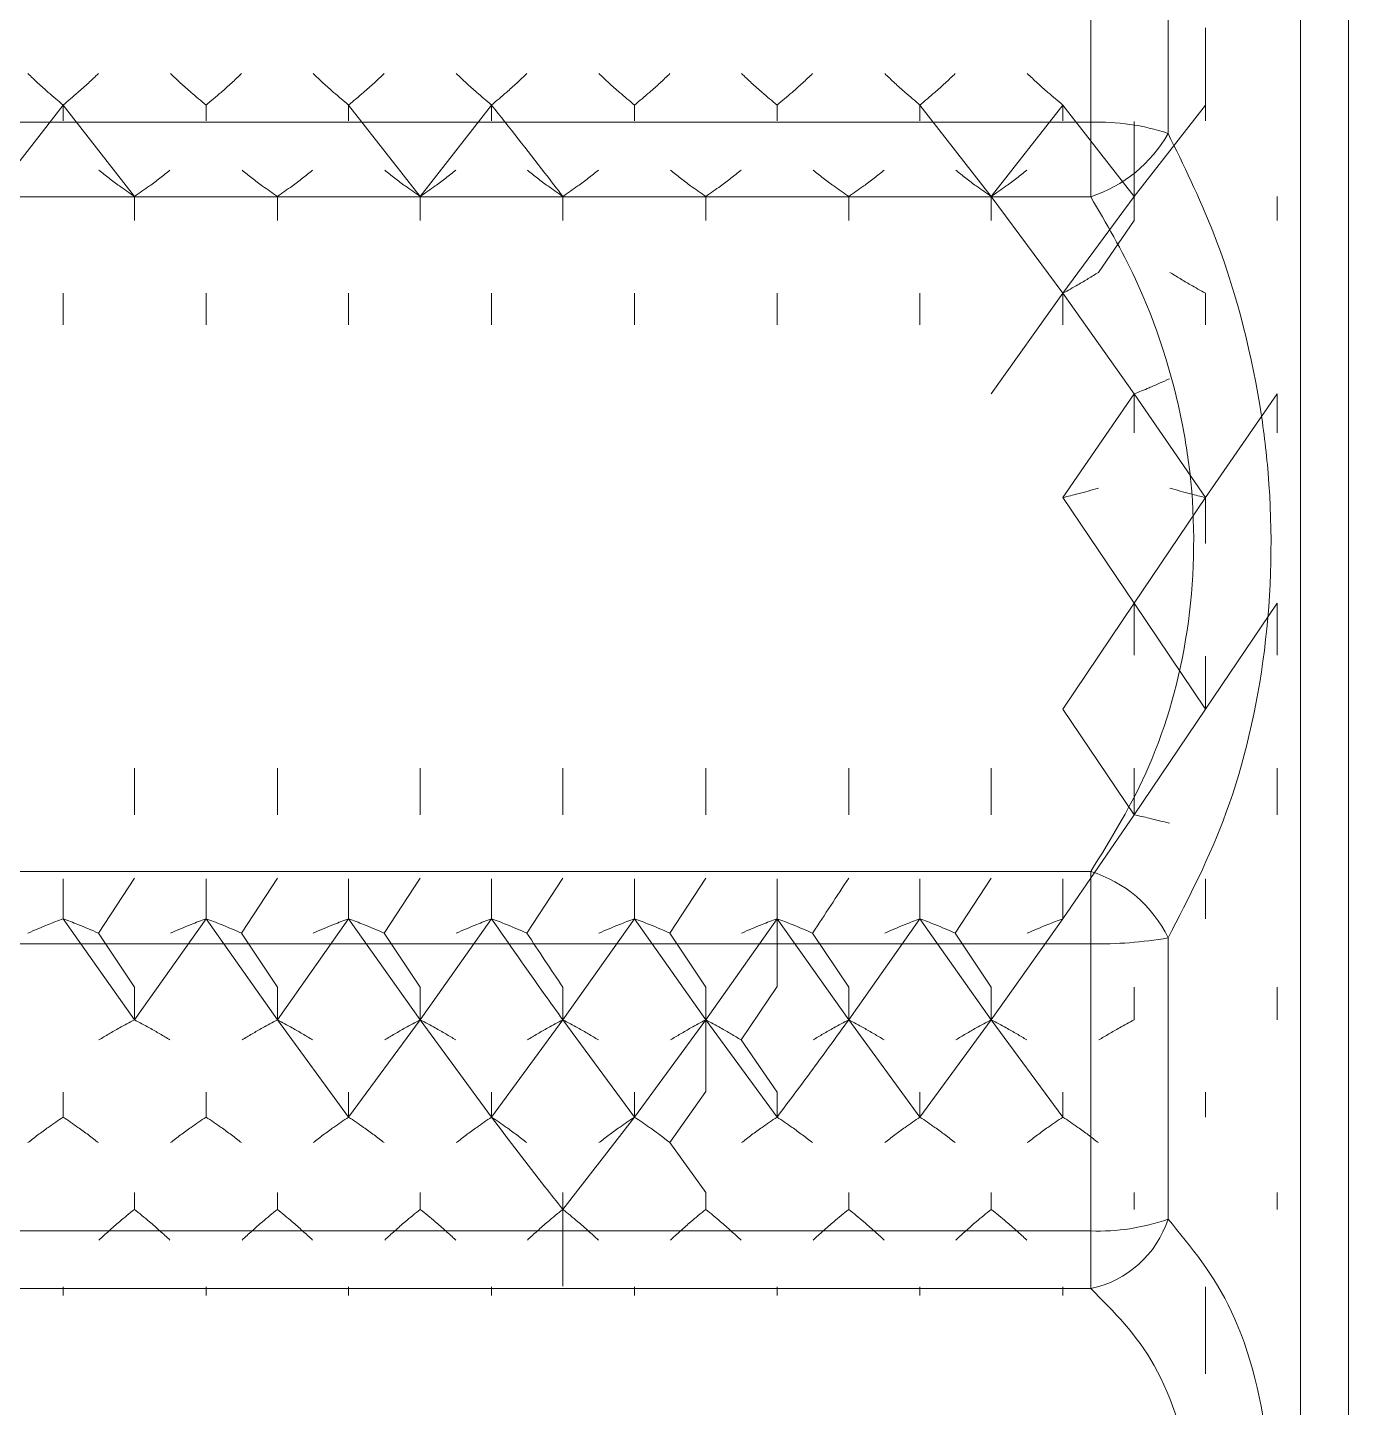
# Model space of a CAD drawing. Extents: x -382 to 1420, y -377 to 265.
# Drawn here: x 233.0779 to 233.309, y -164.4063 to -164.1649 of the extents above; entities that cross this region are included whole.
import ezdxf

# ---------------------------------------------------------------- set-up
doc = ezdxf.new("R2010")
doc.units = 0
doc.header["$MEASUREMENT"] = 0
doc.layers.add('AV-Anno-Iden', color=154, linetype='CONTINUOUS')
doc.layers.add('AV-Detl-Obje-Brkt', color=202, linetype='CONTINUOUS')

# ---------------------------------------------------------------- blocks, each defined once
blk = doc.blocks.new('A$C429A2651')
at = {"layer": 'AV-Detl-Obje-Brkt', "linetype": 'Continuous', "lineweight": 15}
for p, q in [((31.03298919585268, 11.5206901766137), (31.03298919585268, 12.02808611711998)), ((31.04135738750847, 12.0108274312056), (31.04135738750847, 11.55192069303803)), ((30.99628001984729, 11.94211560635131), (30.99628001984729, 11.990719522782)), ((31.00980323014574, 11.98773556343122), (31.00980323014483, 11.94014422859391)), ((31.01635007955065, 11.94512311777225), (31.01635007955065, 11.95861652378107)), ((30.81649766925602, 11.94512311777225), (30.80402835750465, 11.92910723903833)), ((30.81649766925602, 11.94512311777225), (30.81649766925602, 11.94235182212515)), ((30.8289669810074, 11.92910723903833), (30.81649766925602, 11.94512311777225)), ((30.84150497721294, 11.94512311777225), (30.84150497721294, 11.94235182212515)), ((30.86644360071568, 11.94512311777225), (30.86644360071568, 11.94235182212515)), ((30.87898159692213, 11.92910723903833), (30.86644360071568, 11.94512311777225)), ((30.8914509086726, 11.94512311777225), (30.87898159692213, 11.92910723903833)), ((30.8914509086726, 11.94512311777225), (30.8914509086726, 11.94235182212515)), ((30.91645821663042, 11.94512311777225), (30.91645821663042, 11.94235182212515)), ((30.94139684013317, 11.94512311777225), (30.94139684013317, 11.94235182212515)), ((30.96640414809008, 11.94512311777225), (30.96640414809008, 11.94235182212515)), ((30.97887345984145, 11.92910723903833), (30.96640414809008, 11.94512311777225)), ((30.9914114560479, 11.94512311777225), (30.97887345984145, 11.92910723903833)), ((30.9914114560479, 11.94512311777225), (30.9914114560479, 11.94235182212515)), ((31.00388076779927, 11.92910723903833), (30.9914114560479, 11.94512311777225)), ((31.01635007955065, 11.94512311777225), (31.00388076779927, 11.92910723903833)), ((31.01635007955065, 11.94512311777225), (31.01635007955065, 11.94235182212515)), ((30.68220644863231, 11.94211560635131), (30.99628001984729, 11.94211560635131)), ((30.99628001984729, 11.92908250158189), (30.99628001984729, 11.94211560635131)), ((31.00388076779927, 11.92910723903833), (31.00388076779927, 11.94223704748083)), ((30.99628001984729, 11.92908250158189), (30.68220644863231, 11.92908250158189)), ((30.8289669810074, 11.92910723903833), (30.8289669810074, 11.92494067984398)), ((30.85397428896431, 11.92910723903742), (30.85397428896431, 11.92494067984398)), ((30.87898159692213, 11.92910723903833), (30.87898159692213, 11.92494067984398)), ((30.90392022042397, 11.92910723903833), (30.90392022042397, 11.92494067984398)), ((30.92892752838179, 11.92910723903833), (30.92892752838179, 11.92494067984398)), ((30.95393483633961, 11.92910723903833), (30.95393483633961, 11.92494067984398)), ((30.97887345984145, 11.92910723903833), (30.97887345984145, 11.92494067984398)), ((30.9914114560479, 11.91219713899), (30.97887345984145, 11.92910723903833)), ((31.00388076779927, 11.92910723903833), (30.9914114560479, 11.91219713899)), ((31.00388076779927, 11.92910723903833), (31.00388076779927, 11.92494067984398)), ((31.0288880757571, 11.92910723903833), (31.0288880757571, 11.92494067984398)), ((31.00388076779927, 11.92494067984398), (30.9976209739425, 11.91584264124549)), ((30.81649766925602, 11.91219713899), (30.81649766925602, 11.906680965943)), ((30.84150497721294, 11.91219713899), (30.84150497721294, 11.906680965943)), ((30.86644360071568, 11.91219713899), (30.86644360071568, 11.906680965943)), ((30.8914509086726, 11.91219713899), (30.8914509086726, 11.906680965943)), ((30.91645821663042, 11.91219713899), (30.91645821663042, 11.906680965943)), ((30.94139684013317, 11.91219713899), (30.94139684013317, 11.906680965943)), ((30.96640414809008, 11.91219713899), (30.96640414809008, 11.906680965943)), ((30.9914114560479, 11.91219713899), (30.97887345984145, 11.89457808822272)), ((30.9914114560479, 11.91219713899), (30.9914114560479, 11.906680965943)), ((31.00388076779927, 11.89457808822272), (30.9914114560479, 11.91219713899)), ((31.01635007955065, 11.91219713899), (31.01635007955065, 11.906680965943)), ((31.00388076779927, 11.89457808822272), (30.9914114560479, 11.87644312474413)), ((31.00388076779927, 11.89457808822272), (31.00388076779927, 11.88777273766982)), ((31.01635007955065, 11.87644312474413), (31.00388076779927, 11.89457808822272)), ((31.0288880757571, 11.89457808822272), (31.01635007955065, 11.87644312474413)), ((31.0288880757571, 11.89457808822272), (31.0288880757571, 11.88777273766982)), ((31.00388076779927, 11.85799093900869), (30.9914114560479, 11.87644312474413)), ((31.01635007955065, 11.87644312474413), (31.00388076779927, 11.85799093900869)), ((31.01635007955065, 11.87644312474413), (31.01635007955065, 11.86842315752938)), ((31.00388076779927, 11.85799093900869), (30.9914114560479, 11.8394236970239)), ((31.01635007955065, 11.8394236970239), (31.00388076779927, 11.85799093900869)), ((31.00388076779927, 11.85799093900869), (31.00388076779927, 11.84884422357163)), ((31.0288880757571, 11.85799093900869), (31.01635007955065, 11.8394236970239)), ((31.0288880757571, 11.85799093900869), (31.0288880757571, 11.84884422357163)), ((31.01635007955065, 11.8394236970239), (31.01635007955065, 11.84871116508521)), ((31.00388076779927, 11.82094482537968), (30.9914114560479, 11.8394236970239)), ((31.01635007955065, 11.8394236970239), (31.00388076779927, 11.82094482537968)), ((30.8289669810074, 11.82094482537968), (30.8289669810074, 11.82911802149601)), ((30.85397428896431, 11.82094482537968), (30.85397428896431, 11.82911802149601)), ((30.87898159692213, 11.82094482537968), (30.87898159692213, 11.82911802149601)), ((30.90392022042397, 11.82094482537968), (30.90392022042397, 11.82911802149601)), ((30.92892752838179, 11.82094482537968), (30.92892752838179, 11.82911802149601)), ((30.95393483633961, 11.82094482537968), (30.95393483633961, 11.82911802149601)), ((30.97887345984145, 11.82094482537968), (30.97887345984145, 11.82911802149601)), ((31.00388076779927, 11.82094482537968), (31.00388076779927, 11.82911802149601)), ((31.0288880757571, 11.82094482537968), (31.0288880757571, 11.82911802149601)), ((31.00388076779927, 11.82094482537968), (30.9914114560479, 11.80275678246062)), ((30.68220644863231, 11.81100762174492), (30.99628001984729, 11.81100762174492)), ((30.99628001984729, 11.7983722743752), (30.99628001984729, 11.81100762174492)), ((30.81649766925602, 11.80275678246062), (30.81649766925602, 11.80972615938435)), ((30.8289669810074, 11.80985650041521), (30.82267287004925, 11.80023663082602)), ((30.84150497721294, 11.80275678246062), (30.84150497721294, 11.80972615938435)), ((30.85397428896431, 11.80985650041521), (30.84771449510845, 11.80023663082602)), ((30.86644360071568, 11.80275678246062), (30.86644360071568, 11.80972615938435)), ((30.87898159692213, 11.80985650041521), (30.87267006930688, 11.80023663082602)), ((30.8914509086726, 11.80275678246062), (30.8914509086726, 11.80972615938435)), ((30.90392022042397, 11.80985650041521), (30.89762610946764, 11.80023663082602)), ((30.91645821663042, 11.80275678246062), (30.91645821663042, 11.80972615938435)), ((30.92892752838179, 11.80985650041521), (30.92266773452502, 11.80023663082602)), ((30.94139684013317, 11.80275678246062), (30.94139684013317, 11.80972615938435)), ((30.96640414809008, 11.80275678246062), (30.96640414809008, 11.80972615938435)), ((30.97887345984145, 11.80985650041521), (30.97257934888421, 11.80023663082602)), ((30.9914114560479, 11.80275678246062), (30.9914114560479, 11.80972615938435)), ((31.01635007955065, 11.80275678246062), (31.01635007955065, 11.80972615938435)), ((30.8289669810074, 11.78505884027027), (30.81649766925602, 11.80275678246062)), ((30.84150497721294, 11.80275678246062), (30.8289669810074, 11.78505884027027)), ((30.85397428896431, 11.78505884026936), (30.84150497721294, 11.80275678246062)), ((30.86644360071568, 11.80275678246062), (30.85397428896431, 11.78505884026936)), ((30.87898159692213, 11.78505884027027), (30.86644360071568, 11.80275678245971)), ((30.8914509086726, 11.80275678246062), (30.87898159692213, 11.78505884027027)), ((30.91645821663042, 11.80275678246062), (30.90392022042397, 11.78505884027027)), ((30.92892752838179, 11.78505884027027), (30.91645821663042, 11.80275678246062)), ((30.94139684013317, 11.80275678246062), (30.92892752838179, 11.78505884027027)), ((30.95393483633961, 11.78505884027027), (30.94139684013317, 11.80275678246062)), ((30.94139684013317, 11.80275678246062), (30.94139684013317, 11.79087486887011)), ((30.96640414809008, 11.80275678246062), (30.95393483633961, 11.78505884027027)), ((30.97887345984145, 11.78505884027027), (30.96640414809008, 11.80275678246062)), ((30.9914114560479, 11.80275678246062), (30.97887345984145, 11.78505884027027)), ((30.8289669810074, 11.79074804004949), (30.82267287004925, 11.80023663082602)), ((30.85397428896431, 11.79074804004949), (30.84771449510845, 11.80023663082602)), ((30.87898159692213, 11.79074804004949), (30.87267006930688, 11.80023663082602)), ((30.92892752838179, 11.79074804004949), (30.92266773452502, 11.80023663082602)), ((30.95393483633961, 11.79074804004949), (30.94762330872345, 11.80023663082602)), ((30.97887345984145, 11.79074804004949), (30.97257934888421, 11.80023663082602)), ((31.00980323014574, 11.79939554936709), (31.00980323014574, 11.75019656190352)), ((30.99628001984729, 11.7983722743752), (30.68220644863231, 11.7983722743752)), ((30.99628001984729, 11.74812649994465), (30.99628001984729, 11.7983722743752)), ((30.8289669810074, 11.78505884027027), (30.8289669810074, 11.79074804004949)), ((30.85397428896431, 11.78505884026936), (30.85397428896431, 11.79074804004949)), ((30.87898159692213, 11.78505884027027), (30.87898159692213, 11.79074804004949)), ((30.90392022042397, 11.78505884027027), (30.90392022042397, 11.79074804004949)), ((30.92892752838179, 11.78505884027027), (30.92892752838179, 11.79074804004949)), ((30.94139684013317, 11.79087486887011), (30.93510272917592, 11.7815416214703)), ((30.95393483633961, 11.78505884027027), (30.95393483633961, 11.79074804004949)), ((30.97887345984145, 11.78505884027027), (30.97887345984145, 11.79074804004949)), ((31.00388076779927, 11.78505884027027), (31.00388076779927, 11.79074804004949)), ((31.0288880757571, 11.78505884027027), (31.0288880757571, 11.79074804004949)), ((30.86644360071568, 11.76804490116638), (30.85397428896431, 11.78505884026936)), ((30.87898159692213, 11.78505884027027), (30.86644360071568, 11.76804490116638)), ((30.8914509086726, 11.76804490116638), (30.87898159692213, 11.78505884027027)), ((30.90392022042397, 11.78505884027027), (30.8914509086726, 11.76804490116638)), ((30.91645821663042, 11.76804490116638), (30.90392022042397, 11.78505884027027)), ((30.92892752838179, 11.78505884027027), (30.91645821663042, 11.76804490116638)), ((30.94139684013317, 11.76804490116638), (30.92892752838179, 11.78505884027027)), ((30.92892752838179, 11.78505884027027), (30.92892752838179, 11.77251351878613)), ((30.96640414809008, 11.76804490116638), (30.95393483633961, 11.78505884027027)), ((30.97887345984145, 11.78505884027027), (30.96640414809008, 11.76804490116638)), ((30.9914114560479, 11.76804490116729), (30.97887345984145, 11.78505884027027)), ((30.94139684013317, 11.77239159173905), (30.93510272917592, 11.7815416214703)), ((30.81649766925602, 11.76804490116638), (30.81649766925602, 11.77239159173905)), ((30.84150497721294, 11.76804490116638), (30.84150497721294, 11.77239159173905)), ((30.86644360071568, 11.76804490116638), (30.86644360071568, 11.77239159173905)), ((30.8914509086726, 11.76804490116638), (30.8914509086726, 11.77239159173905)), ((30.91645821663042, 11.76804490116638), (30.91645821663042, 11.77239159173905)), ((30.92892752838179, 11.77251351878613), (30.92266773452502, 11.76356915058614)), ((30.94139684013317, 11.76804490116638), (30.94139684013317, 11.77239159173905)), ((30.96640414809008, 11.76804490116638), (30.96640414809008, 11.77239159173905)), ((30.9914114560479, 11.76804490116638), (30.9914114560479, 11.77239159173905)), ((31.01635007955065, 11.76804490116638), (31.01635007955065, 11.77239159173905)), ((30.91645821663042, 11.76804490116638), (30.90392022042397, 11.7519013734277)), ((30.92892752838179, 11.75485793154121), (30.92266773452502, 11.76356915058614)), ((30.8289669810074, 11.7519013734277), (30.8289669810074, 11.75485793154121)), ((30.85397428896431, 11.7519013734277), (30.85397428896431, 11.75485793154121)), ((30.87898159692213, 11.7519013734277), (30.87898159692213, 11.75485793154121)), ((30.90392022042397, 11.7519013734277), (30.90392022042397, 11.75485793154121)), ((30.92892752838179, 11.7519013734277), (30.92892752838179, 11.75485793154121)), ((30.95393483633961, 11.7519013734277), (30.95393483633961, 11.75485793154121)), ((30.97887345984145, 11.7519013734277), (30.97887345984145, 11.75485793154121)), ((31.00388076779927, 11.7519013734277), (31.00388076779927, 11.75485793154121)), ((31.0288880757571, 11.7519013734277), (31.0288880757571, 11.75485793154121)), ((30.90392022042397, 11.7519013734277), (30.90392022042397, 11.73844734617296)), ((30.68220644863231, 11.74812649994465), (30.99628001984729, 11.74812649994465)), ((30.99628001984729, 11.73804588616031), (30.99628001984729, 11.74812649994465)), ((30.81649766925602, 11.73680512892179), (30.81649766925602, 11.73833916190642)), ((30.84150497721294, 11.73680512892179), (30.84150497721294, 11.73833916190642)), ((30.86644360071568, 11.73680512892179), (30.86644360071568, 11.73833916190642)), ((30.8914509086726, 11.73680512892179), (30.8914509086726, 11.73833916190642)), ((30.91645821663042, 11.73680512892179), (30.91645821663042, 11.73833916190642)), ((30.94139684013317, 11.73680512892179), (30.94139684013317, 11.73833916190642)), ((30.96640414809008, 11.73680512892179), (30.96640414809008, 11.73833916190642)), ((30.9914114560479, 11.73680512892179), (30.9914114560479, 11.73833916190642)), ((31.01635007955065, 11.73680512892179), (31.01635007955065, 11.73833916190642)), ((30.99628001984729, 11.73804588616031), (30.68220644863231, 11.73804588616031)), ((31.01635007955065, 11.73680512892179), (31.01635007955065, 11.72311575975846))]:
    blk.add_line(p, q, dxfattribs=at)
for centre, radius, start, end in [((30.99765933158415, 11.90420858901098), 0.03793210334922801, 71.32810607197128, 92.08388568975998), ((30.98894303407633, 11.95184920988186), 0.02391974847238913, 287.8624798255583, 330.7025375709623), ((30.98987728370685, 11.78987063084742), 0.02208545707627173, 25.54853952288409, 73.14759124179402), ((30.99772794919318, 11.86910741575275), 0.0707499591876839, 268.8273345494072, 279.8270933184008), ((30.99261790762375, 11.75572239956318), 0.0180518750280336, 281.7046069280823, 342.1751160708803), ((30.99764969290845, 11.78438570923163), 0.03628506941436696, 267.8367098230087, 289.5692515475176)]:
    blk.add_arc(centre, radius, start, end, dxfattribs=at)
for points, knots in [([(30.81032246846189, 11.95062360474776), (30.81090597034199, 11.95007033914453), (30.81207297623405, 11.94896380591808), (30.8141169290775, 11.9471246287053), (30.81562563010721, 11.94585624938691), (30.81649766925602, 11.94512311777225)], [0, 0, 0, 0, 0.296761095057077, 0.5935232733835842, 1, 1, 1, 1]), ([(30.82267287004925, 11.95062360474776), (30.82208936816915, 11.95007033914453), (30.820922362278, 11.94896380591808), (30.81887840943364, 11.9471246287053), (30.81736970840484, 11.94585624938691), (30.81649766925602, 11.94512311777225)], [0, 0, 0, 0, 0.2967610950570766, 0.5935232733835538, 1, 1, 1, 1]), ([(30.83527850862265, 11.95062360474776), (30.83586462340554, 11.95007117312116), (30.83703685530782, 11.9489663076688), (30.83909707343173, 11.94712674339144), (30.84062165296655, 11.94585813513686), (30.84150497721294, 11.94512311777225)], [0, 0, 0, 0, 0.2960768212399096, 0.5921548220071547, 1, 1, 1, 1]), ([(30.84771449510845, 11.95062360474776), (30.84713055084831, 11.95007047403624), (30.84596265977234, 11.94896421019303), (30.84390855019501, 11.94712444781226), (30.84238627938794, 11.94585693219278), (30.84150497721294, 11.94512311777225)], [0, 0, 0, 0, 0.2962994514716232, 0.5926001995151191, 1, 1, 1, 1]), ([(30.86023408282108, 11.95062360474776), (30.86081802708122, 11.95007047403624), (30.86198591815628, 11.94896421019303), (30.86404002773361, 11.94712444781226), (30.86556229854159, 11.94585693219278), (30.86644360071568, 11.94512311777225)], [0, 0, 0, 0, 0.2962994514715935, 0.5926001995151038, 0.9999999999999999, 0.9999999999999999, 0.9999999999999999, 0.9999999999999999]), ([(30.87267006930688, 11.95062360474776), (30.87208395452308, 11.95007117312116), (30.8709117226208, 11.9489663076688), (30.86885150449689, 11.94712674339144), (30.86732692496207, 11.94585813513686), (30.86644360071568, 11.94512311777225)], [0, 0, 0, 0, 0.2960768212398247, 0.592154822007164, 1, 1, 1, 1]), ([(30.88527570787937, 11.95062360474776), (30.88585920976038, 11.95007033914453), (30.88702621565153, 11.94896380591808), (30.88907016849498, 11.9471246287053), (30.89057886952469, 11.94585624938691), (30.8914509086726, 11.94512311777225)], [0, 0, 0, 0, 0.296761095057092, 0.5935232733835785, 1, 1, 1, 1]), ([(30.89762610946764, 11.95062360474776), (30.89704260758663, 11.95007033914453), (30.89587560169548, 11.94896380591808), (30.89383164885203, 11.9471246287053), (30.89232294782232, 11.94585624938691), (30.8914509086726, 11.94512311777225)], [0, 0, 0, 0, 0.2967610950573306, 0.5935232733839586, 1, 1, 1, 1]), ([(30.91023174804013, 11.95062360474776), (30.91081786282302, 11.95007117312116), (30.9119900947253, 11.9489663076688), (30.91405031284921, 11.94712674339144), (30.91557489238403, 11.94585813513686), (30.91645821663042, 11.94512311777225)], [0, 0, 0, 0, 0.2960768212399115, 0.5921548220072476, 1, 1, 1, 1]), ([(30.92266773452502, 11.95062360474776), (30.92208379026579, 11.95007047403624), (30.92091589918982, 11.94896421019303), (30.9188617896134, 11.94712444781226), (30.91733951880542, 11.94585693219278), (30.91645821663042, 11.94512311777225)], [0, 0, 0, 0, 0.2962994514715238, 0.5926001995148942, 1, 1, 1, 1]), ([(30.93518732223856, 11.95062360474776), (30.9357712664987, 11.95007047403624), (30.93693915757376, 11.94896421019303), (30.93899326715109, 11.94712444781226), (30.94051553795907, 11.94585693219278), (30.94139684013317, 11.94512311777225)], [0, 0, 0, 0, 0.2962994514716457, 0.592600199515253, 1, 1, 1, 1]), ([(30.94762330872345, 11.95062360474776), (30.94703719393965, 11.95007117312116), (30.94586496203829, 11.9489663076688), (30.94380474391437, 11.94712674339144), (30.94228016437955, 11.94585813513686), (30.94139684013317, 11.94512311777225)], [0, 0, 0, 0, 0.2960768212398502, 0.5921548220072151, 1, 1, 1, 1]), ([(30.96022894729686, 11.95062360474776), (30.96081244917787, 11.95007033914453), (30.96197945506901, 11.94896380591808), (30.96402340791246, 11.9471246287053), (30.96553210894217, 11.94585624938691), (30.96640414809008, 11.94512311777225)], [0, 0, 0, 0, 0.2967610950572924, 0.5935232733837799, 1, 1, 1, 1]), ([(30.97257934888421, 11.95062360474776), (30.97199584700411, 11.95007033914453), (30.97082884111296, 11.94896380591808), (30.96878488826951, 11.9471246287053), (30.96727618723889, 11.94585624938691), (30.96640414809008, 11.94512311777225)], [0, 0, 0, 0, 0.2967610950575519, 0.593523273384397, 1, 1, 1, 1]), ([(30.98518498745761, 11.95062360474776), (30.98577110224051, 11.95007117312116), (30.98694333414278, 11.9489663076688), (30.98900355226669, 11.94712674339144), (30.99052813180151, 11.94585813513686), (30.9914114560479, 11.94512311777225)], [0, 0, 0, 0, 0.2960768212439864, 0.5921548220154811, 1, 1, 1, 1]), ([(30.90392022042397, 11.92910723903833), (30.90287191290281, 11.93048327848601), (30.89870341301958, 11.93595497468004), (30.8945556094759, 11.94119835746051), (30.8914509086726, 11.94512311777225)], [0, 0, 0, 0, 0.2514831596682434, 1, 1, 1, 1]), ([(31.00980323014483, 11.94014422859391), (31.01252811687755, 11.93459632702206), (31.01946654964649, 11.92046959595564), (31.02513922192884, 11.89947749918383), (31.02826519115297, 11.8744337119283), (31.02768196955731, 11.84934171693158), (31.02099767581512, 11.82096695015252), (31.01344034426165, 11.80640417209133), (31.00980323014574, 11.79939554936709)], [0, 0, 0, 0, 0.1352752690794587, 0.344454082619411, 0.4210739899108056, 0.6196966538303977, 0.8169715515101714, 1, 1, 1, 1]), ([(30.82275746311188, 11.93370542298589), (30.82334140737203, 11.93324302815245), (30.82450929844799, 11.93231823646283), (30.82656340802441, 11.93078026975354), (30.82808567883239, 11.92972067812161), (30.8289669810074, 11.92910723903833)], [0, 0, 0, 0, 0.2962994514716059, 0.5926001995151455, 1, 1, 1, 1]), ([(30.83519344959768, 11.93370542298589), (30.83460733481479, 11.93324361255918), (30.83343510291252, 11.93231998986676), (30.8313748847886, 11.93078218876553), (30.82985030525379, 11.92972168373353), (30.8289669810074, 11.92910723903833)], [0, 0, 0, 0, 0.29607682123982, 0.5921548220072302, 1, 1, 1, 1]), ([(30.84779908817109, 11.93370542298589), (30.84838259005119, 11.93324291538875), (30.84954959594234, 11.93231789850552), (30.8515935487867, 11.93078042097341), (30.85310224981549, 11.92972010732365), (30.85397428896431, 11.92910723903833)], [0, 0, 0, 0, 0.2967610950571241, 0.5935232733835283, 1, 1, 1, 1]), ([(30.86014948975844, 11.93370542298589), (30.85956598787834, 11.93324291538875), (30.85839898198628, 11.93231789850552), (30.85635502914283, 11.93078042097341), (30.85484632811313, 11.92972010732365), (30.85397428896431, 11.92910723903833)], [0, 0, 0, 0, 0.2967610950571834, 0.5935232733835574, 1, 1, 1, 1]), ([(30.87275512833094, 11.93370542298589), (30.87334124311474, 11.93324361255918), (30.87451347501701, 11.93231998986676), (30.87657369314093, 11.93078218876553), (30.87809827267574, 11.92972168373353), (30.87898159692213, 11.92910723903833)], [0, 0, 0, 0, 0.2960768212397818, 0.5921548220071604, 1, 1, 1, 1]), ([(30.88519111481673, 11.93370542298589), (30.88460717055659, 11.93324302815245), (30.88343927948154, 11.93231823646283), (30.88138516990421, 11.93078026975354), (30.87986289909622, 11.92972067812161), (30.87898159692213, 11.92910723903833)], [0, 0, 0, 0, 0.2962994514754504, 0.5926001995228038, 1, 1, 1, 1]), ([(30.89771070253028, 11.93370542298589), (30.89829464679042, 11.93324302815245), (30.89946253786547, 11.93231823646283), (30.9015166474428, 11.93078026975354), (30.90303891824988, 11.92972067812161), (30.90392022042397, 11.92910723903833)], [0, 0, 0, 0, 0.2962994514715998, 0.5926001995150817, 1, 1, 1, 1]), ([(30.91014668901516, 11.93370542298589), (30.90956057423136, 11.93324361255918), (30.90838834233, 11.93231998986676), (30.90632812420517, 11.93078218876553), (30.90480354467127, 11.92972168373353), (30.90392022042397, 11.92910723903833)], [0, 0, 0, 0, 0.2960768212396998, 0.5921548220068586, 1, 1, 1, 1]), ([(30.92275232758857, 11.93370542298589), (30.92333582946867, 11.93324291538875), (30.92450283535982, 11.93231789850552), (30.92654678820418, 11.93078042097341), (30.92805548923297, 11.92972010732365), (30.92892752838179, 11.92910723903833)], [0, 0, 0, 0, 0.2967610950571437, 0.5935232733836513, 1, 1, 1, 1]), ([(30.93510272917592, 11.93370542298589), (30.93451922729491, 11.93324291538875), (30.93335222140377, 11.93231789850552), (30.93130826856031, 11.93078042097341), (30.92979956753061, 11.92972010732365), (30.92892752838179, 11.92910723903833)], [0, 0, 0, 0, 0.2967610950598562, 0.593523273389094, 1, 1, 1, 1]), ([(30.94770836774933, 11.93370542298589), (30.94829448253222, 11.93324361255918), (30.94946671443449, 11.93231998986676), (30.9515269325575, 11.93078218876553), (30.95305151209232, 11.92972168373353), (30.95393483633961, 11.92910723903833)], [0, 0, 0, 0, 0.2960768212415664, 0.5921548220107382, 1, 1, 1, 1]), ([(30.96014435423422, 11.93370542298589), (30.95956040997407, 11.93324302815245), (30.95839251889902, 11.93231823646283), (30.95633840932169, 11.93078026975354), (30.95481613851371, 11.92972067812161), (30.95393483633961, 11.92910723903833)], [0, 0, 0, 0, 0.2962994514715995, 0.5926001995150703, 0.9999999999999999, 0.9999999999999999, 0.9999999999999999, 0.9999999999999999]), ([(30.97266394194776, 11.93370542298589), (30.9732478862079, 11.93324302815245), (30.97441577728296, 11.93231823646283), (30.97646988686029, 11.93078026975354), (30.97799215766736, 11.92972067812161), (30.97887345984145, 11.92910723903833)], [0, 0, 0, 0, 0.2962994514742979, 0.5926001995204734, 1, 1, 1, 1]), ([(30.98509992843265, 11.93370542298589), (30.98451381364885, 11.93324361255918), (30.98334158174748, 11.93231998986676), (30.98128136362357, 11.93078218876553), (30.97975678408875, 11.92972168373353), (30.97887345984145, 11.92910723903833)], [0, 0, 0, 0, 0.2960768212397761, 0.5921548220071555, 1, 1, 1, 1]), ([(30.99628001984729, 11.81100762174492), (30.99990560932747, 11.81686348249468), (31.0073546775493, 11.82889482428391), (31.01414825866141, 11.8527178456502), (31.01473986258407, 11.87395094601607), (31.01159241750156, 11.89502984172805), (31.00583577894304, 11.91271616512086), (30.99899789933806, 11.92442753594833), (30.99628001984729, 11.92908250158189)], [0, 0, 0, 0, 0.1861262807683081, 0.3824115694402531, 0.577429085124523, 0.652969238777681, 0.8620642885148332, 1, 1, 1, 1]), ([(30.9976209739425, 11.91584264124549), (30.99703702968236, 11.91547604838388), (30.9958691386073, 11.91474286105813), (30.99381502902997, 11.91352354030778), (30.99229275822199, 11.91268348177027), (30.9914114560479, 11.91219713899)], [0, 0, 0, 0, 0.2962994514715335, 0.5926001995149055, 1, 1, 1, 1]), ([(31.01014056165604, 11.91584264124549), (31.01072450591619, 11.91547604838388), (31.01189239699124, 11.91474286105813), (31.01394650656857, 11.91352354030778), (31.01546877737655, 11.91268348177027), (31.01635007955065, 11.91219713899)], [0, 0, 0, 0, 0.2962994514716736, 0.5926001995152963, 1, 1, 1, 1]), ([(31.01005596859341, 11.89723096789976), (31.0094724667124, 11.89696412842159), (31.00830546082125, 11.89643044849026), (31.0062615079778, 11.89554341505618), (31.00475280694809, 11.89493167690807), (31.00388076779927, 11.89457808822272)], [0, 0, 0, 0, 0.2967610950571296, 0.5935232733836351, 0.9999999999999999, 0.9999999999999999, 0.9999999999999999, 0.9999999999999999]), ([(30.9976209739425, 11.87807431633746), (30.99703702968236, 11.87791028319452), (30.9958691386073, 11.87758221619015), (30.99381502902997, 11.87703662723789), (30.99229275822199, 11.87666074036906), (30.9914114560479, 11.87644312474413)], [0, 0, 0, 0, 0.2962994514716579, 0.5926001995151743, 1, 1, 1, 1]), ([(31.01014056165604, 11.87807431633746), (31.01072450591619, 11.87791028319452), (31.01189239699124, 11.87758221619015), (31.01394650656857, 11.87703662723789), (31.01546877737655, 11.87666074036906), (31.01635007955065, 11.87644312474413)], [0, 0, 0, 0, 0.2962994514749726, 0.5926001995219113, 0.9999999999999999, 0.9999999999999999, 0.9999999999999999, 0.9999999999999999]), ([(31.01005596859341, 11.81944935222009), (31.0094724667124, 11.81959977414908), (31.00830546082125, 11.81990061855549), (31.0062615079778, 11.82040065431056), (31.00475280694809, 11.82074550145489), (31.00388076779927, 11.82094482537968)], [0, 0, 0, 0, 0.2967610950570881, 0.5935232733835613, 1, 1, 1, 1]), ([(30.95393483633961, 11.80985650041521), (30.95184542285369, 11.80666094244179), (30.94974183802697, 11.8034437107558), (30.94763748523928, 11.80025809157223), (30.94762330872345, 11.80023663082602)], [0, 0, 0, 0, 0.9932632418441681, 1, 1, 1, 1]), ([(30.81032246846189, 11.80023663082602), (30.81090597034199, 11.80049011987512), (30.81207297623405, 11.80099709889919), (30.8141169290775, 11.80183975255522), (30.81562563010721, 11.8024208844131), (30.81649766925602, 11.80275678246062)], [0, 0, 0, 0, 0.2967610950571757, 0.5935232733835593, 1, 1, 1, 1]), ([(30.82267287005016, 11.80023663082602), (30.82208936816915, 11.80049011987512), (30.820922362278, 11.80099709889919), (30.81887840943364, 11.80183975255522), (30.81736970840484, 11.8024208844131), (30.81649766925602, 11.80275678246062)], [0, 0, 0, 0, 0.296761095057495, 0.5935232733841961, 1, 1, 1, 1]), ([(30.83527850862265, 11.80023663082602), (30.83586462340554, 11.80048973777275), (30.83703685530782, 11.80099595267575), (30.83909707343173, 11.80183878367234), (30.84062165296655, 11.80242002042041), (30.84150497721294, 11.80275678246062)], [0, 0, 0, 0, 0.296076821239921, 0.5921548220073027, 1, 1, 1, 1]), ([(30.84771449510845, 11.80023663082602), (30.84713055084831, 11.80049005807223), (30.84596265977234, 11.80099691367332), (30.84390855019592, 11.80183983543475), (30.84238627938794, 11.80242057157238), (30.84150497721294, 11.80275678246062)], [0, 0, 0, 0, 0.2962994514716879, 0.5926001995151311, 1, 1, 1, 1]), ([(30.86023408282108, 11.80023663082602), (30.86081802708122, 11.80049005807223), (30.86198591815628, 11.80099691367332), (30.86404002773361, 11.80183983543475), (30.86556229854159, 11.80242057157238), (30.86644360071568, 11.80275678246062)], [0, 0, 0, 0, 0.2962994514718538, 0.5926001995155616, 1, 1, 1, 1]), ([(30.87267006930688, 11.80023663082602), (30.87208395452308, 11.80048973777275), (30.8709117226208, 11.80099595267575), (30.86885150449689, 11.80183878367234), (30.86732692496207, 11.80242002042041), (30.86644360071568, 11.80275678246062)], [0, 0, 0, 0, 0.2960768212398538, 0.5921548220072721, 1, 1, 1, 1]), ([(30.88527570787937, 11.80023663082602), (30.88585920976038, 11.80049011987512), (30.88702621565153, 11.80099709889919), (30.88907016849498, 11.80183975255522), (30.89057886952469, 11.8024208844131), (30.8914509086726, 11.80275678246062)], [0, 0, 0, 0, 0.296761095057189, 0.5935232733835639, 1, 1, 1, 1]), ([(30.89762610946764, 11.80023663082602), (30.89704260758663, 11.80049011987512), (30.89587560169548, 11.80099709889919), (30.89383164885203, 11.80183975255522), (30.89232294782232, 11.8024208844131), (30.8914509086726, 11.80275678246062)], [0, 0, 0, 0, 0.2967610950571224, 0.5935232733835321, 1, 1, 1, 1]), ([(30.90392022042397, 11.78505884027027), (30.90287191290281, 11.78651805477011), (30.89870341301958, 11.79232048902259), (30.8945556094759, 11.79828914382642), (30.8914509086726, 11.80275678246062)], [0, 0, 0, 0, 0.2514831596672122, 1, 1, 1, 1]), ([(30.91023174804013, 11.80023663082602), (30.91081786282302, 11.80048973777275), (30.9119900947253, 11.80099595267575), (30.91405031284921, 11.80183878367234), (30.91557489238403, 11.80242002042041), (30.91645821663042, 11.80275678246062)], [0, 0, 0, 0, 0.2960768212373303, 0.5921548220021152, 0.9999999999999999, 0.9999999999999999, 0.9999999999999999, 0.9999999999999999]), ([(30.92266773452502, 11.80023663082602), (30.92208379026579, 11.80049005807223), (30.92091589918982, 11.80099691367332), (30.9188617896134, 11.80183983543475), (30.91733951880542, 11.80242057157238), (30.91645821663042, 11.80275678246062)], [0, 0, 0, 0, 0.2962994514715375, 0.592600199514894, 1, 1, 1, 1]), ([(30.93518732223856, 11.80023663082602), (30.9357712664987, 11.80049005807223), (30.93693915757376, 11.80099691367332), (30.93899326715109, 11.80183983543475), (30.94051553795907, 11.80242057157238), (30.94139684013317, 11.80275678246062)], [0, 0, 0, 0, 0.296299451472074, 0.5926001995160896, 1, 1, 1, 1]), ([(30.94762330872345, 11.80023663082602), (30.94703719393965, 11.80048973777275), (30.94586496203829, 11.80099595267575), (30.94380474391437, 11.80183878367234), (30.94228016437955, 11.80242002042041), (30.94139684013317, 11.80275678246062)], [0, 0, 0, 0, 0.2960768212403321, 0.5921548220081299, 0.9999999999999999, 0.9999999999999999, 0.9999999999999999, 0.9999999999999999]), ([(30.96022894729686, 11.80023663082602), (30.96081244917787, 11.80049011987512), (30.96197945506901, 11.80099709889919), (30.96402340791246, 11.80183975255522), (30.96553210894217, 11.8024208844131), (30.96640414809008, 11.80275678246062)], [0, 0, 0, 0, 0.2967610950536233, 0.5935232733765075, 1, 1, 1, 1]), ([(30.97257934888421, 11.80023663082602), (30.97199584700411, 11.80049011987512), (30.97082884111296, 11.80099709889919), (30.96878488826951, 11.80183975255522), (30.96727618723889, 11.8024208844131), (30.96640414809008, 11.80275678246062)], [0, 0, 0, 0, 0.2967610950569086, 0.5935232733830814, 1, 1, 1, 1]), ([(30.98518498745761, 11.80023663082602), (30.98577110224051, 11.80048973777275), (30.98694333414278, 11.80099595267575), (30.98900355226669, 11.80183878367234), (30.99052813180151, 11.80242002042041), (30.9914114560479, 11.80275678246062)], [0, 0, 0, 0, 0.2960768212403885, 0.5921548220082474, 1, 1, 1, 1]), ([(30.90392022042397, 11.79074804004949), (30.9028719629523, 11.79231683914122), (30.90077159849261, 11.79546019842246), (30.89867588613834, 11.79864254250924), (30.89762610946673, 11.80023663082602)], [0, 0, 0, 0, 0.4990836079235018, 1, 1, 1, 1]), ([(30.82275746311188, 11.7815416214703), (30.82334140737203, 11.78189531410635), (30.82450929844799, 11.78260270092551), (30.82656340802441, 11.78377911437065), (30.82808567883239, 11.78458961165643), (30.8289669810074, 11.78505884027027)], [0, 0, 0, 0, 0.296299451471723, 0.5926001995151837, 1, 1, 1, 1]), ([(30.83519344959768, 11.7815416214703), (30.83460733481479, 11.78189486708425), (30.83343510291252, 11.78260135972005), (30.8313748847886, 11.78377764649076), (30.82985030525379, 11.78458884244947), (30.8289669810074, 11.78505884027027)], [0, 0, 0, 0, 0.2960768212398927, 0.592154822007255, 1, 1, 1, 1]), ([(30.84779908817109, 11.7815416214703), (30.84838259005119, 11.78189540036101), (30.84954959594234, 11.78260295943392), (30.8515935487867, 11.78377899870111), (30.85310224981549, 11.78459004826937), (30.85397428896431, 11.78505884027027)], [0, 0, 0, 0, 0.2967610950572371, 0.5935232733837184, 1, 1, 1, 1]), ([(30.86014948975844, 11.7815416214703), (30.85956598787834, 11.78189540036101), (30.85839898198628, 11.78260295943392), (30.85635502914283, 11.78377899870111), (30.85484632811313, 11.78459004826937), (30.85397428896431, 11.78505884027027)], [0, 0, 0, 0, 0.2967610950575678, 0.5935232733844674, 1, 1, 1, 1]), ([(30.87275512833094, 11.7815416214703), (30.87334124311474, 11.78189486708425), (30.87451347501701, 11.78260135972005), (30.87657369314093, 11.78377764649076), (30.87809827267574, 11.78458884244947), (30.87898159692213, 11.78505884026936)], [0, 0, 0, 0, 0.2960768212438672, 0.5921548220153195, 1, 1, 1, 1]), ([(30.88519111481673, 11.7815416214703), (30.88460717055659, 11.78189531410635), (30.88343927948154, 11.78260270092551), (30.88138516990421, 11.78377911437065), (30.87986289909622, 11.78458961165643), (30.87898159692213, 11.78505884027027)], [0, 0, 0, 0, 0.2962994514690562, 0.59260019950997, 1, 1, 1, 1]), ([(30.89771070252937, 11.7815416214703), (30.89829464678951, 11.78189531410635), (30.89946253786547, 11.78260270092551), (30.90151664744189, 11.78377911437065), (30.90303891824988, 11.78458961165643), (30.90392022042397, 11.78505884027027)], [0, 0, 0, 0, 0.2962994514674127, 0.5926001995066392, 1, 1, 1, 1]), ([(30.91014668901516, 11.7815416214703), (30.90956057423136, 11.78189486708425), (30.90838834233, 11.78260135972005), (30.90632812420517, 11.78377764649076), (30.90480354467127, 11.78458884244947), (30.90392022042397, 11.78505884027027)], [0, 0, 0, 0, 0.2960768212400829, 0.5921548220076874, 1, 1, 1, 1]), ([(30.92275232758857, 11.7815416214703), (30.92333582946867, 11.78189540036101), (30.92450283535982, 11.78260295943392), (30.92654678820418, 11.78377899870111), (30.92805548923297, 11.78459004826937), (30.92892752838179, 11.78505884027027)], [0, 0, 0, 0, 0.2967610950571437, 0.5935232733836544, 1, 1, 1, 1]), ([(30.93510272917592, 11.7815416214703), (30.93451922729491, 11.78189540036101), (30.93335222140377, 11.78260295943392), (30.93130826856031, 11.78377899870111), (30.92979956753061, 11.78459004826937), (30.92892752838179, 11.78505884027027)], [0, 0, 0, 0, 0.296761095057116, 0.5935232733836339, 1, 1, 1, 1]), ([(30.94770836774933, 11.7815416214703), (30.94829448253222, 11.78189486708425), (30.94946671443449, 11.78260135972005), (30.9515269325575, 11.78377764649076), (30.95305151209232, 11.78458884244947), (30.95393483633961, 11.78505884027027)], [0, 0, 0, 0, 0.2960768212415827, 0.5921548220107482, 1, 1, 1, 1]), ([(30.96014435423422, 11.7815416214703), (30.95956040997407, 11.78189531410635), (30.95839251889902, 11.78260270092551), (30.95633840932169, 11.78377911437065), (30.95481613851371, 11.78458961165643), (30.95393483633961, 11.78505884027027)], [0, 0, 0, 0, 0.2962994514716603, 0.592600199515192, 1, 1, 1, 1]), ([(30.97266394194776, 11.7815416214703), (30.9732478862079, 11.78189531410635), (30.97441577728296, 11.78260270092551), (30.97646988686029, 11.78377911437065), (30.97799215766736, 11.78458961165643), (30.97887345984145, 11.78505884027027)], [0, 0, 0, 0, 0.2962994514716206, 0.5926001995150962, 1, 1, 1, 1]), ([(30.98509992843265, 11.7815416214703), (30.98451381364885, 11.78189486708425), (30.98334158174748, 11.78260135972005), (30.98128136362357, 11.78377764649076), (30.97975678408875, 11.78458884244947), (30.97887345984145, 11.78505884027027)], [0, 0, 0, 0, 0.296076821239779, 0.5921548220071384, 1, 1, 1, 1]), ([(30.99770556700605, 11.7815416214703), (30.99828906888615, 11.78189540036101), (30.9994560747773, 11.78260295943392), (31.00150002762075, 11.78377899870111), (31.00300872865046, 11.78459004826937), (31.00388076779927, 11.78505884027027)], [0, 0, 0, 0, 0.2967610950571186, 0.5935232733835304, 1, 1, 1, 1]), ([(30.81032246846189, 11.76356915058614), (30.81090597034199, 11.76401934324304), (30.81207297623405, 11.76491973019938), (30.8141169290775, 11.76641627014624), (30.81562563010721, 11.76744835139607), (30.81649766925602, 11.76804490116638)], [0, 0, 0, 0, 0.2967610950570554, 0.5935232733835424, 0.9999999999999999, 0.9999999999999999, 0.9999999999999999, 0.9999999999999999]), ([(30.82267287004925, 11.76356915058614), (30.82208936816915, 11.76401934324304), (30.820922362278, 11.76491973019938), (30.81887840943364, 11.76641627014624), (30.81736970840484, 11.76744835139607), (30.81649766925602, 11.76804490116638)], [0, 0, 0, 0, 0.2967610950597058, 0.5935232733887351, 1, 1, 1, 1]), ([(30.83527850862265, 11.76356915058614), (30.83586462340554, 11.76401866463539), (30.83703685530782, 11.76491769452377), (30.83909707343173, 11.7664145494241), (30.84062165296655, 11.76744681695936), (30.84150497721294, 11.76804490116638)], [0, 0, 0, 0, 0.2960768212416562, 0.5921548220107606, 0.9999999999999999, 0.9999999999999999, 0.9999999999999999, 0.9999999999999999]), ([(30.84771449510845, 11.76356915058614), (30.84713055084831, 11.76401923348158), (30.84596265977234, 11.76491940124151), (30.84390855019501, 11.76641641733886), (30.84238627938794, 11.76744779579576), (30.84150497721294, 11.76804490116638)], [0, 0, 0, 0, 0.2962994514715884, 0.5926001995151388, 1, 1, 1, 1]), ([(30.86023408282108, 11.76356915058614), (30.86081802708122, 11.76401923348158), (30.86198591815628, 11.76491940124151), (30.86404002773361, 11.76641641733886), (30.86556229854159, 11.76744779579576), (30.86644360071568, 11.76804490116638)], [0, 0, 0, 0, 0.2962994514742891, 0.5926001995204363, 1, 1, 1, 1]), ([(30.87267006930688, 11.76356915058614), (30.87208395452308, 11.76401866463539), (30.8709117226208, 11.76491769452377), (30.86885150449689, 11.7664145494241), (30.86732692496207, 11.76744681695936), (30.86644360071568, 11.76804490116638)], [0, 0, 0, 0, 0.2960768212397724, 0.5921548220071584, 1, 1, 1, 1]), ([(30.88527570787937, 11.76356915058614), (30.88585920976038, 11.76401934324304), (30.88702621565153, 11.76491973019938), (30.88907016849498, 11.76641627014624), (30.89057886952469, 11.76744835139607), (30.8914509086726, 11.76804490116638)], [0, 0, 0, 0, 0.2967610950571656, 0.5935232733835517, 1, 1, 1, 1]), ([(30.89762610946764, 11.76356915058614), (30.89704260758663, 11.76401934324304), (30.89587560169548, 11.76491973019938), (30.89383164885203, 11.76641627014624), (30.89232294782232, 11.76744835139607), (30.8914509086726, 11.76804490116638)], [0, 0, 0, 0, 0.2967610950544847, 0.5935232733781417, 0.9999999999999999, 0.9999999999999999, 0.9999999999999999, 0.9999999999999999]), ([(30.90392022042397, 11.7519013734277), (30.90287191290281, 11.7532168937737), (30.89870341301958, 11.75844794124487), (30.8945556094759, 11.76393657006474), (30.8914509086726, 11.76804490116638)], [0, 0, 0, 0, 0.2514831596682331, 1, 1, 1, 1]), ([(30.91023174804013, 11.76356915058614), (30.91081786282302, 11.76401866463539), (30.9119900947253, 11.76491769452377), (30.91405031284921, 11.7664145494241), (30.91557489238403, 11.76744681695936), (30.91645821663042, 11.76804490116638)], [0, 0, 0, 0, 0.2960768212402424, 0.592154822008094, 1, 1, 1, 1]), ([(30.92266773452502, 11.76356915058614), (30.92208379026579, 11.76401923348158), (30.92091589918982, 11.76491940124151), (30.9188617896134, 11.76641641733886), (30.91733951880542, 11.76744779579576), (30.91645821663042, 11.76804490116638)], [0, 0, 0, 0, 0.2962994514716635, 0.5926001995152711, 1, 1, 1, 1]), ([(30.93518732223856, 11.76356915058614), (30.9357712664987, 11.76401923348158), (30.93693915757376, 11.76491940124151), (30.93899326715109, 11.76641641733886), (30.94051553795907, 11.76744779579576), (30.94139684013317, 11.76804490116638)], [0, 0, 0, 0, 0.2962994514716794, 0.5926001995151363, 1, 1, 1, 1]), ([(30.94762330872345, 11.76356915058614), (30.94703719393965, 11.76401866463539), (30.94586496203829, 11.76491769452377), (30.94380474391437, 11.7664145494241), (30.94228016437955, 11.76744681695936), (30.94139684013317, 11.76804490116638)], [0, 0, 0, 0, 0.2960768212397644, 0.5921548220071492, 1, 1, 1, 1]), ([(30.96022894729686, 11.76356915058614), (30.96081244917787, 11.76401934324304), (30.96197945506901, 11.76491973019938), (30.96402340791246, 11.76641627014624), (30.96553210894217, 11.76744835139607), (30.96640414809008, 11.76804490116638)], [0, 0, 0, 0, 0.2967610950571983, 0.5935232733835502, 1, 1, 1, 1]), ([(30.97257934888421, 11.76356915058614), (30.97199584700411, 11.76401934324304), (30.97082884111296, 11.76491973019938), (30.96878488826951, 11.76641627014624), (30.96727618723889, 11.76744835139607), (30.96640414809008, 11.76804490116638)], [0, 0, 0, 0, 0.2967610950574175, 0.5935232733842205, 1, 1, 1, 1]), ([(30.98518498745761, 11.76356915058614), (30.98577110224051, 11.76401866463539), (30.98694333414278, 11.76491769452377), (30.98900355226669, 11.7664145494241), (30.99052813180151, 11.76744681695936), (30.9914114560479, 11.76804490116638)], [0, 0, 0, 0, 0.2960768212404016, 0.5921548220082404, 0.9999999999999999, 0.9999999999999999, 0.9999999999999999, 0.9999999999999999]), ([(30.9976209739425, 11.76356915058614), (30.99703702968236, 11.76401923348158), (30.9958691386073, 11.76491940124151), (30.99381502902997, 11.76641641733886), (30.99229275822199, 11.76744779579576), (30.9914114560479, 11.76804490116638)], [0, 0, 0, 0, 0.2962994514715909, 0.5926001995151392, 1, 1, 1, 1]), ([(30.82275746311188, 11.74651612832758), (30.82334140737203, 11.74705767027945), (30.82450929844799, 11.74814075655331), (30.82656340802441, 11.74994197368096), (30.82808567883239, 11.75118293330934), (30.8289669810074, 11.7519013734277)], [0, 0, 0, 0, 0.2962994514719383, 0.5926001995156556, 1, 1, 1, 1]), ([(30.83519344959768, 11.74651612832758), (30.83460733481479, 11.74705698584012), (30.83343510291252, 11.74813870302251), (30.8313748847886, 11.74993972619586), (30.82985030525379, 11.75118175556918), (30.8289669810074, 11.7519013734277)], [0, 0, 0, 0, 0.2960768212399227, 0.5921548220073295, 1, 1, 1, 1]), ([(30.84779908817109, 11.74651612832758), (30.84838259005119, 11.74705780234535), (30.84954959594234, 11.74814115235722), (30.8515935487867, 11.74994179657779), (30.85310224981549, 11.75118360181068), (30.85397428896431, 11.7519013734277)], [0, 0, 0, 0, 0.2967610950571336, 0.593523273383541, 1, 1, 1, 1]), ([(30.86014948975844, 11.74651612832758), (30.85956598787834, 11.74705780234535), (30.85839898198628, 11.74814115235722), (30.85635502914283, 11.74994179657779), (30.85484632811313, 11.75118360181068), (30.85397428896431, 11.7519013734277)], [0, 0, 0, 0, 0.2967610950570785, 0.5935232733835712, 1, 1, 1, 1]), ([(30.87275512833094, 11.74651612832758), (30.87334124311474, 11.74705698584012), (30.87451347501701, 11.74813870302251), (30.87657369314093, 11.74993972619586), (30.87809827267574, 11.75118175556918), (30.87898159692213, 11.7519013734277)], [0, 0, 0, 0, 0.2960768212372313, 0.5921548220020116, 1, 1, 1, 1]), ([(30.88519111481673, 11.74651612832758), (30.88460717055659, 11.74705767027945), (30.88343927948154, 11.74814075655331), (30.88138516990421, 11.74994197368096), (30.87986289909622, 11.75118293330934), (30.87898159692213, 11.7519013734277)], [0, 0, 0, 0, 0.2962994514715441, 0.5926001995149237, 1, 1, 1, 1]), ([(30.89771070253028, 11.74651612832758), (30.89829464679042, 11.74705767027945), (30.89946253786547, 11.74814075655331), (30.9015166474428, 11.74994197368096), (30.90303891824988, 11.75118293330934), (30.90392022042397, 11.7519013734277)], [0, 0, 0, 0, 0.2962994514717125, 0.5926001995152247, 1, 1, 1, 1]), ([(30.91014668901516, 11.74651612832758), (30.90956057423136, 11.74705698584012), (30.90838834233, 11.74813870302251), (30.90632812420517, 11.74993972619586), (30.90480354467127, 11.75118175556918), (30.90392022042397, 11.7519013734277)], [0, 0, 0, 0, 0.2960768212403523, 0.5921548220081081, 1, 1, 1, 1]), ([(30.92275232758857, 11.74651612832758), (30.92333582946867, 11.74705780234535), (30.92450283535982, 11.74814115235722), (30.92654678820418, 11.74994179657779), (30.92805548923297, 11.75118360181068), (30.92892752838179, 11.7519013734277)], [0, 0, 0, 0, 0.296761095057091, 0.5935232733834949, 1, 1, 1, 1]), ([(30.93510272917592, 11.74651612832758), (30.93451922729491, 11.74705780234535), (30.93335222140377, 11.74814115235722), (30.93130826856031, 11.74994179657779), (30.92979956753061, 11.75118360181068), (30.92892752838179, 11.7519013734277)], [0, 0, 0, 0, 0.2967610950567473, 0.5935232733827734, 1, 1, 1, 1]), ([(30.94770836774933, 11.74651612832758), (30.94829448253222, 11.74705698584012), (30.94946671443449, 11.74813870302251), (30.9515269325575, 11.74993972619586), (30.95305151209232, 11.75118175556918), (30.95393483633961, 11.7519013734277)], [0, 0, 0, 0, 0.2960768212398018, 0.592154822007229, 1, 1, 1, 1]), ([(30.96014435423422, 11.74651612832758), (30.95956040997407, 11.74705767027945), (30.95839251889902, 11.74814075655331), (30.95633840932169, 11.74994197368096), (30.95481613851371, 11.75118293330934), (30.95393483633961, 11.7519013734277)], [0, 0, 0, 0, 0.296299451471658, 0.5926001995151012, 1, 1, 1, 1]), ([(30.97266394194776, 11.74651612832758), (30.9732478862079, 11.74705767027945), (30.97441577728296, 11.74814075655331), (30.97646988686029, 11.74994197368096), (30.97799215766736, 11.75118293330934), (30.97887345984145, 11.7519013734277)], [0, 0, 0, 0, 0.2962994514716237, 0.5926001995150861, 1, 1, 1, 1]), ([(30.98509992843265, 11.74651612832758), (30.98451381364885, 11.74705698584012), (30.98334158174748, 11.74813870302251), (30.98128136362357, 11.74993972619586), (30.97975678408875, 11.75118175556918), (30.97887345984145, 11.7519013734277)], [0, 0, 0, 0, 0.2960768212398603, 0.5921548220071609, 1, 1, 1, 1]), ([(31.00980323014574, 11.75019656190352), (31.01382500183172, 11.74533628798463), (31.02213616327208, 11.73529232618284), (31.02670305355423, 11.7169742651372), (31.0283201325974, 11.6962721797895), (31.02664846368589, 11.6733459273305), (31.01888985691221, 11.64534510439216), (31.01219513903197, 11.62957621843589), (31.00980323014574, 11.62394226355946)], [0, 0, 0, 0, 0.2035780653649057, 0.4207026900582606, 0.4537448468592785, 0.6689428750152597, 0.8817189173091114, 1, 1, 1, 1]), ([(30.99628001984729, 11.63213042615143), (30.99866617553835, 11.63688729301384), (31.00526379218718, 11.6500398228859), (31.01308105193675, 11.67357876710821), (31.014797441665, 11.69307181874365), (31.01317293163902, 11.71045648670906), (31.008473921318, 11.72587390766739), (31.00028922104411, 11.73404389296275), (30.99628001984729, 11.73804588616031)], [0, 0, 0, 0, 0.1207298330520445, 0.3338127346507561, 0.545352464185331, 0.5778317760547949, 0.7932047244633331, 1, 1, 1, 1])]:
    blk.add_open_spline(points, degree=3, knots=knots, dxfattribs=at)
blk.add_open_spline([(30.95393483633961, 11.78505884027027), (30.95184517030521, 11.78217450828515), (30.94766583823639, 11.77640584431492), (30.94348650616757, 11.7708318822165), (30.94139684013317, 11.76804490116638)], degree=3, dxfattribs=at)

msp = doc.modelspace()

# ---------------------------------------------------------------- block references
at = {"layer": 'AV-Anno-Iden'}
msp.add_blockref('A$C429A2651', (202.2676453580888, -176.1235889894657), dxfattribs=at)

doc.saveas('drawing.dxf')
